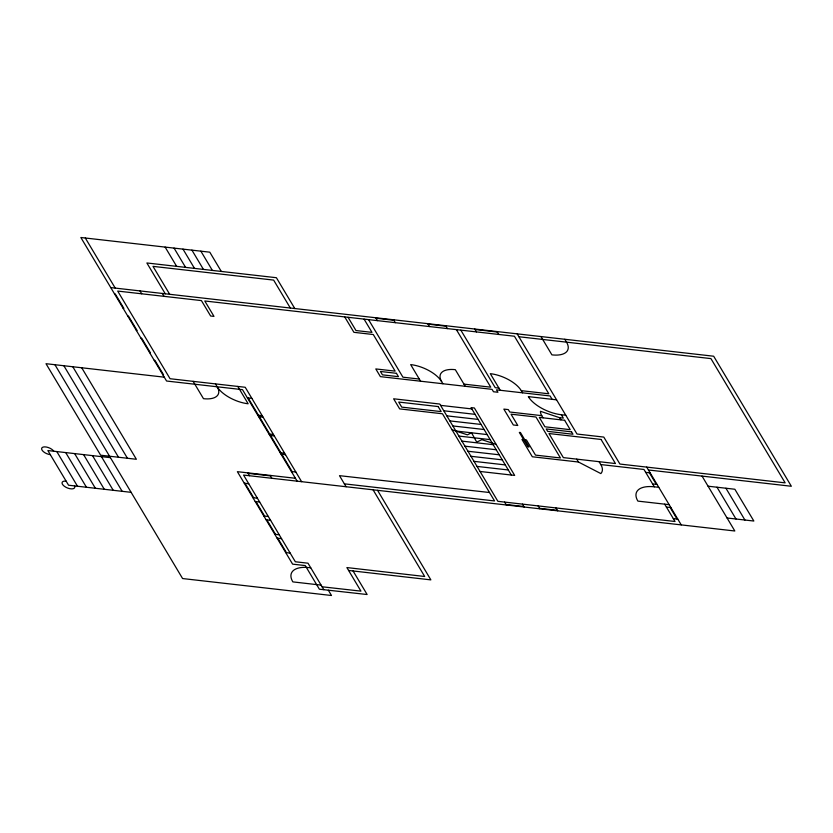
<?xml version="1.0" encoding="UTF-8"?>
<svg xmlns="http://www.w3.org/2000/svg" width="833" height="833" viewBox="0 0 833 833"><rect width="100%" height="100%" fill="white"/><g stroke="black" fill="none" stroke-linecap="round" stroke-linejoin="round"><path stroke-width="1.25" d="M295.434 478.277L237.374 471.676L292.612 564.139L305.263 565.586L319.372 589.202L367.134 594.523L353.067 570.959M110.758 287.583L713.673 356.222L791.35 486.264L648.438 469.989M376.027 318.237L393.894 320.268M428.131 324.162L445.999 326.203M475.029 329.504L497.363 332.044M518.897 336.74L710.934 358.606L785.155 482.859L619.919 464.054L603.8 437.086L577.009 434.035L517.168 333.856M114.496 293.851L115.246 293.934L123.878 308.377L123.128 308.293M127.73 315.999L128.48 316.082L137.112 330.534L136.362 330.451M140.964 338.156L141.714 338.24L150.346 352.692L149.596 352.609M419.291 379.046L402.922 377.182L368.54 319.622M463.95 384.128L490.752 387.178L456.369 329.629M498.936 388.116L495.219 387.689L460.836 330.139M500.227 390.281L490.304 373.663A25.479 11.808 22.7 0 1 521.271 390.656L548.812 393.79L514.43 336.23L204.783 300.984L213.987 316.394L210.645 316.019L201.43 300.598L117.692 291.071L170.057 378.723L245.235 387.283L301.619 481.682M556.579 399.84L528.299 396.612A27.177 12.589 22.7 0 0 561.317 414.74L565.784 415.25M154.199 360.314L154.948 360.397L163.58 374.84L162.831 374.756M543.043 417.822L541.752 415.657L509.744 412.012L508.307 409.597L503.84 409.097L513.336 424.986L517.793 425.486L511.035 414.178L535.973 417.01L560.422 457.952L535.494 455.11L526.425 439.939L524.748 439.751M541.752 415.657A20.377 9.444 22.7 0 1 540.471 411.294L559.609 417.687L563.337 418.114L561.317 414.74M440.563 405.359L471.822 408.92M164.268 377.172L45.992 363.698L100.658 455.214L136.383 459.275L81.717 367.769M443.802 410.784L475.07 414.345M446.821 415.844L478.09 419.405M247.391 397.851L251.847 398.361M449.841 420.904L481.11 424.455M452.871 425.955L484.129 429.516M455.89 431.015L487.149 434.576M523.634 439.626L521.958 439.428L532.318 456.765L578.466 462.023L600.843 473.581A25.479 11.808 22.7 0 0 600.801 464.564L599.073 461.68M458.91 436.076L490.168 439.626M257.741 415.188L262.208 415.698M258.605 416.635L263.072 417.146M461.93 441.126L493.188 444.687M464.949 446.186L496.208 449.747M600.801 464.564L643.971 469.479L654.332 486.826L658.799 487.326M467.969 451.247L499.227 454.797M645.7 472.373L650.167 472.884M470.989 456.297L502.257 459.858M268.965 433.972L273.432 434.482M269.83 435.42L274.296 435.93M708.071 486.201L734.862 489.252L753.855 521.041L727.063 517.991M474.008 461.357L505.277 464.918M652.603 483.931L657.07 484.442M477.028 466.418L508.297 469.968M480.058 471.468L514.669 475.414L474.383 407.983L471.041 407.597L511.316 475.029M280.18 452.756L284.647 453.267M281.044 454.204L285.511 454.703M669.149 504.663L637.891 501.112A30.571 14.161 22.7 0 1 654.332 486.826M666.41 507.047L670.877 507.557M489.502 492.511L339.479 475.664L346.101 486.743M291.404 471.54L295.871 472.051M673.314 518.605L677.781 519.115M344.373 483.848L494.542 500.945L442.469 413.772L399.673 408.899L393.624 398.788L439.772 404.047L497.884 501.32L675.042 521.5L664.682 504.163M110.383 457.661L47.856 450.549L68.566 485.223L131.093 492.334M248.078 473.342L270.413 475.882M506.027 504.496L523.884 506.526M539.524 508.307L557.381 510.348M244.277 483.234L248.744 483.734M252.909 497.676L257.376 498.186M255.21 501.528L259.677 502.039M263.842 515.981L268.309 516.491M266.144 519.834L270.61 520.344M274.775 534.286L279.242 534.786M277.077 538.139L281.544 538.639M285.709 552.581L290.176 553.091M310.73 567.773L305.878 567.356A30.571 14.161 22.7 0 0 292.852 581.892L321.09 585.11M322.09 586.786L360.949 591.138L346.872 567.565L424.684 576.488L373.08 489.814M348.59 570.449L430.869 579.883L377.547 490.325M451.986 429.713L467.417 434.847L471.53 432.796L476.715 442.104L481.901 439.668L496.145 444.416M53.76 451.215L53.156 450.445A6.789 3.145 22.7 0 0 44.701 446.873A6.789 3.145 22.7 0 0 42.264 450.445A6.789 3.145 22.7 0 0 50.303 454.641M725.939 488.242L744.921 520.031M717.005 487.222L735.987 519.011M702.032 476.091L734.831 530.996L243.569 475.07L295.351 561.765L308.002 563.202L323.829 589.691M646.71 467.105L681.238 524.894M649.417 472.8L656.321 484.358M670.138 507.474L677.042 519.032M564.805 339.281L566.534 342.165A27.177 12.589 22.7 0 1 551.915 354.868L540.981 336.563M552.112 399.33L550.103 395.956L496.51 389.854L497.947 392.26L493.48 391.749L492.043 389.344L380.389 376.631L375.787 368.925L395.144 371.133L373.278 334.533L353.921 332.325L344.716 316.915M559.609 417.687L560.911 419.853M576.748 459.139L578.466 462.023M497.072 331.565L498.8 334.46M521.271 390.656L522.562 392.822M474.737 329.025L476.466 331.909M555.944 507.932L557.673 510.827M445.707 325.724L447.436 328.608M538.087 505.902L539.805 508.786M427.85 323.683L429.578 326.578M465.251 386.293L455.318 369.675A25.479 11.808 22.7 0 0 441.625 381.587A25.479 11.808 22.7 0 0 410.659 364.594L420.592 381.212M522.447 504.121L524.176 507.016M441.625 381.587L442.917 383.753M504.59 502.091L506.308 504.975M393.603 319.789L395.331 322.673M375.745 317.758L377.474 320.643M364.073 319.122L371.987 332.367L355.983 330.545L348.069 317.3M294.799 308.543L276.389 277.712L146.868 262.968L165.278 293.799M290.332 308.033L273.641 280.096L152.991 266.362L169.682 294.299M221.307 271.443L209.791 252.18L80.843 237.499L166.569 381.025L242.497 389.667L297.152 481.172M200.868 251.16L212.373 270.423M191.934 250.15L203.439 269.413M183 249.129L194.506 268.393M174.066 248.109L185.572 267.372M165.132 247.099L176.648 266.362M248.13 397.935L258.49 415.271M259.355 416.719L269.705 434.055M270.569 435.503L280.929 452.84M281.793 454.287L292.144 471.624M237.79 386.439L248.151 403.776A25.479 11.808 22.7 0 1 235.822 400.569L232.771 399.236A25.479 11.808 22.7 0 1 217.184 386.783L215.466 383.888M162.31 293.455L164.028 296.34M270.121 475.404L271.85 478.288M328.337 590.201L331.503 595.501L182.594 578.55L54.926 364.719M139.975 290.915L141.704 293.799M193.131 381.347L203.491 398.684A25.479 11.808 22.7 0 0 217.184 386.783M247.797 472.863L249.515 475.747M245.017 483.317L253.648 497.759M255.95 501.612L264.582 516.064M266.883 519.917L275.515 534.37M277.816 538.222L286.448 552.664M85.31 238.009L115.225 288.093M72.794 366.749L127.449 458.265M63.86 365.739L118.515 457.244M101.449 456.651L122.159 491.324M92.515 455.63L113.226 490.304M83.581 454.61L104.292 489.283M74.647 453.6L95.368 488.273M65.713 452.579L86.434 487.253M56.79 451.559L77.5 486.243M74.47 485.889L74.772 486.628A6.789 3.145 22.7 0 1 69.66 488.659A6.789 3.145 22.7 0 1 62.288 483.973A6.789 3.145 22.7 0 1 66.119 481.13M396.435 373.299L380.431 371.476L382.451 374.85L398.455 376.672L396.435 373.299M564.628 420.28L539.326 417.395L544.928 426.788L570.241 429.672L564.628 420.28M438.148 406.556L398.705 402.058L401.725 407.118L441.178 411.606L438.148 406.556M571.532 431.838L546.229 428.953L547.666 431.359L572.969 434.243L571.532 431.838M601.062 439.46L548.957 433.535L563.347 457.609L615.452 463.544L601.062 439.46M520.438 432.525L519.323 432.4L527.955 446.842L529.07 446.977L520.438 432.525"/></g></svg>
